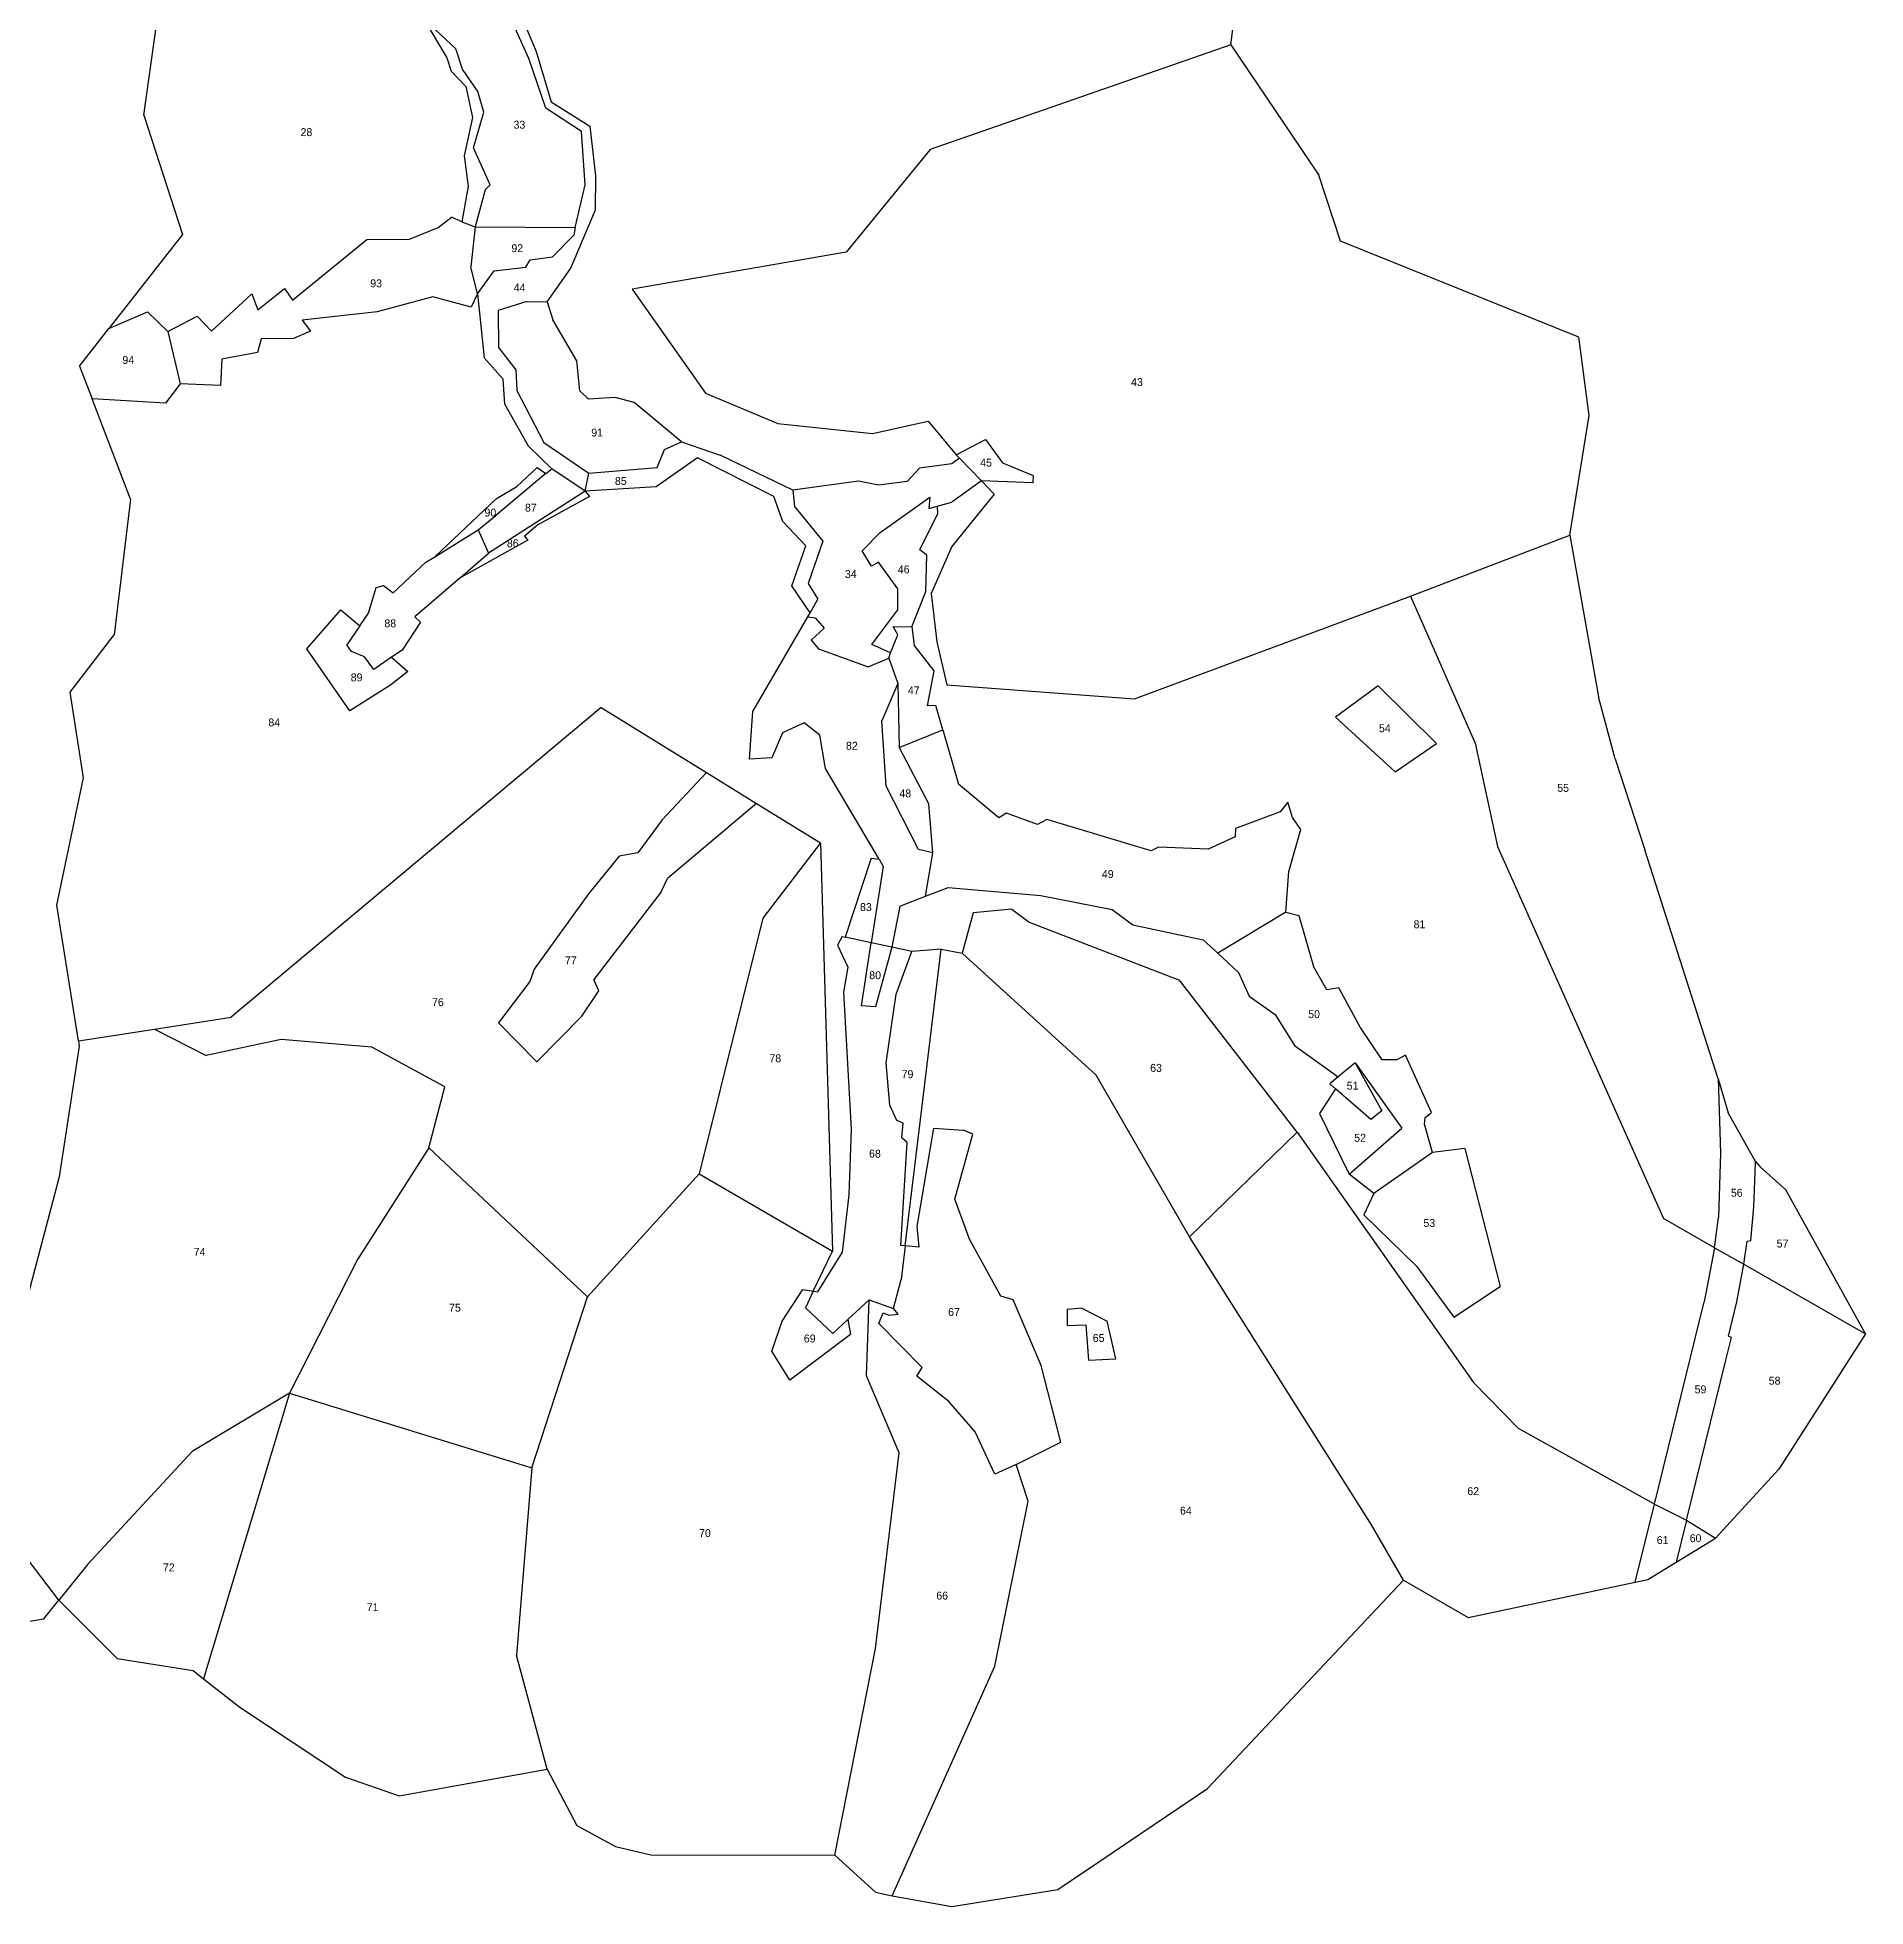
# Model space of a CAD drawing. Header units: metres. Extents: x 215851 to 218449, y 2702083 to 2704249.
# Drawn here: x 217871 to 218449, y 2702083 to 2702674 of the extents above; entities that cross this region are included whole.
import ezdxf
from ezdxf.enums import TextEntityAlignment as Align

# ---------------------------------------------------------------- set-up
doc = ezdxf.new("R2010")
doc.units = ezdxf.units.M

msp = doc.modelspace()

# ---------------------------------------------------------------- linework, layer by layer
at = {"layer": 'LIN'}
for p, q in [((218247.85, 2702671.33), (218251.29, 2702697.94)), ((218020.83, 2702687.23), (218028.37, 2702669.24)), ((217904.29, 2702649.09), (217909.24, 2702684.41)), ((218026.04, 2702667.02), (218018.17, 2702684.32)), ((217994.79, 2702676.07), (218000.12, 2702667.18)), ((218002.89, 2702670.04), (217996.5, 2702676.05)), ((218000.12, 2702667.18), (218001.44, 2702663.01)), ((218005.05, 2702663.68), (218002.89, 2702670.04)), ((218028.37, 2702669.24), (218033.1, 2702653.35)), ((218247.85, 2702671.33), (218152.88, 2702638.31)), ((218247.85, 2702671.33), (218275.66, 2702630.19)), ((218001.44, 2702663.01), (218006.1, 2702658.14)), ((218009.85, 2702656.55), (218005.05, 2702663.68)), ((218031.37, 2702651.34), (218026.04, 2702667.02)), ((218006.1, 2702658.14), (218008.21, 2702648.39)), ((218011.76, 2702650.05), (218009.85, 2702656.55)), ((218008.54, 2702638.8), (218011.76, 2702650.05)), ((218042.62, 2702643.99), (218031.37, 2702651.34)), ((218033.1, 2702653.35), (218045.34, 2702645.63)), ((217904.29, 2702649.09), (217916.55, 2702611.4)), ((218008.21, 2702648.39), (218005.58, 2702636.23)), ((218043.82, 2702627.11), (218042.62, 2702643.99)), ((218045.34, 2702645.63), (218047.1, 2702629.93)), ((218013.83, 2702627.12), (218008.54, 2702638.8)), ((218152.88, 2702638.31), (218126.26, 2702605.88)), ((218005.58, 2702636.23), (218006.87, 2702626.64)), ((218006.87, 2702626.64), (218004.81, 2702615.43)), ((218012.21, 2702625.5), (218013.83, 2702627.12)), ((218040.65, 2702613.57), (218043.82, 2702627.11)), ((218047.1, 2702629.93), (218046.97, 2702619.1)), ((218282.51, 2702609.28), (218275.66, 2702630.19)), ((218012.21, 2702625.5), (218009.07, 2702613.84)), ((217997.33, 2702613.6), (218001.62, 2702616.93)), ((218004.81, 2702615.43), (218001.62, 2702616.93)), ((218004.81, 2702615.43), (218009.07, 2702613.84)), ((218046.97, 2702619.1), (218039.09, 2702600.44)), ((217916.55, 2702611.4), (217893.28, 2702581.68)), ((217951.3, 2702590.63), (217974.83, 2702609.83)), ((217974.83, 2702609.83), (217988.31, 2702609.97)), ((217988.31, 2702609.97), (217997.33, 2702613.6)), ((218009.07, 2702613.84), (218007.7, 2702601.23)), ((218009.07, 2702613.84), (218040.65, 2702613.57)), ((218033.53, 2702604.37), (218040.2, 2702611.22)), ((218040.65, 2702613.57), (218040.2, 2702611.22)), ((218357.86, 2702578.97), (218282.51, 2702609.28)), ((218025.04, 2702601.13), (218026.48, 2702603.41)), ((218026.48, 2702603.41), (218033.53, 2702604.37)), ((218126.26, 2702605.88), (218058.7, 2702594.1)), ((218009.77, 2702592.62), (218007.7, 2702601.23)), ((218009.77, 2702592.62), (218015.05, 2702599.92)), ((218015.05, 2702599.92), (218025.04, 2702601.13)), ((218031.76, 2702590.17), (218039.09, 2702600.44)), ((217925.74, 2702580.82), (217938.46, 2702592.63)), ((217938.46, 2702592.63), (217940.39, 2702587.59)), ((217940.39, 2702587.59), (217948.74, 2702594.4)), ((217948.74, 2702594.4), (217951.3, 2702590.63)), ((217995.72, 2702591.72), (217978.11, 2702586.96)), ((218007.8, 2702588.44), (217995.72, 2702591.72)), ((218009.77, 2702592.62), (218007.8, 2702588.44)), ((218009.77, 2702592.62), (218011.91, 2702572.46)), ((218058.7, 2702594.1), (218081.89, 2702561.32)), ((217893.28, 2702581.68), (217905.46, 2702586.95)), ((217905.46, 2702586.95), (217911.89, 2702580.79)), ((217911.89, 2702580.79), (217921.15, 2702585.63)), ((217921.15, 2702585.63), (217925.74, 2702580.82)), ((217978.11, 2702586.96), (217954.36, 2702584.34)), ((218025.42, 2702590.23), (218016.35, 2702587.35)), ((218016.35, 2702587.35), (218016.42, 2702575.69)), ((218025.42, 2702590.23), (218031.76, 2702590.17)), ((218031.76, 2702590.17), (218033.55, 2702584.4)), ((217884.02, 2702569.85), (217893.28, 2702581.68)), ((217911.89, 2702580.79), (217915.79, 2702564.19)), ((217951.68, 2702578.54), (217941.44, 2702578.42)), ((217957, 2702580.84), (217951.68, 2702578.54)), ((217954.36, 2702584.34), (217957, 2702580.84)), ((218041.16, 2702571.45), (218033.55, 2702584.4)), ((218361.11, 2702554.18), (218357.86, 2702578.97)), ((217940.27, 2702574.13), (217928.94, 2702571.99)), ((217941.44, 2702578.42), (217940.27, 2702574.13)), ((218016.42, 2702575.69), (218021.93, 2702568.69)), ((217884.02, 2702569.85), (217887.98, 2702559.52)), ((217928.94, 2702571.99), (217928.6, 2702563.71)), ((218017.92, 2702565.71), (218011.91, 2702572.46)), ((218021.93, 2702568.69), (218022.19, 2702562.12)), ((218042.1, 2702562), (218041.16, 2702571.45)), ((217915.79, 2702564.19), (217911.19, 2702558.17)), ((217928.6, 2702563.71), (217915.79, 2702564.19)), ((218018.4, 2702557.78), (218017.92, 2702565.71)), ((218022.19, 2702562.12), (218030.77, 2702545.64)), ((218044.84, 2702559.37), (218042.1, 2702562)), ((218081.89, 2702561.32), (218104.76, 2702551.73)), ((217911.19, 2702558.17), (217887.98, 2702559.52)), ((217900.15, 2702527.77), (217887.98, 2702559.52)), ((218025.87, 2702544.58), (218018.4, 2702557.78)), ((218053.3, 2702559.91), (218044.84, 2702559.37)), ((218059.32, 2702558.36), (218053.3, 2702559.91)), ((218074.29, 2702545.88), (218059.32, 2702558.36)), ((218104.76, 2702551.73), (218134.62, 2702548.49)), ((218134.62, 2702548.49), (218152.25, 2702552.42)), ((218152.25, 2702552.42), (218161.06, 2702541.84)), ((218355.08, 2702516.42), (218361.11, 2702554.18)), ((218033.31, 2702537.42), (218025.87, 2702544.58)), ((218030.77, 2702545.64), (218044.97, 2702536.03)), ((218066.61, 2702537.81), (218068.84, 2702543.43)), ((218068.84, 2702543.43), (218074.29, 2702545.88)), ((218074.29, 2702545.88), (218086.49, 2702541.68)), ((218161.06, 2702541.84), (218170.36, 2702546.68)), ((218170.36, 2702546.68), (218175.72, 2702539.23)), ((218022.23, 2702531.74), (218028.69, 2702537.75)), ((218028.69, 2702537.75), (218031.42, 2702535.85)), ((218031.42, 2702535.85), (218033.31, 2702537.42)), ((218043.82, 2702530.36), (218033.31, 2702537.42)), ((218044.97, 2702536.03), (218066.61, 2702537.81)), ((218079.35, 2702540.88), (218066.26, 2702531.72)), ((218103.46, 2702528.67), (218079.35, 2702540.88)), ((218109.46, 2702530.66), (218086.49, 2702541.68)), ((218149.48, 2702537.54), (218145.62, 2702533.41)), ((218159.67, 2702538.97), (218149.48, 2702537.54)), ((218162.15, 2702540.72), (218159.67, 2702538.97)), ((218161.06, 2702541.84), (218162.15, 2702540.72)), ((218169.05, 2702533.56), (218162.15, 2702540.72)), ((218175.72, 2702539.23), (218185.37, 2702535.25)), ((218031.42, 2702535.85), (218015.56, 2702522.61)), ((218015.84, 2702527.98), (218022.23, 2702531.74)), ((218043.82, 2702530.36), (218044.97, 2702536.03)), ((218066.26, 2702531.72), (218043.82, 2702530.36)), ((218130.21, 2702533.49), (218109.46, 2702530.66)), ((218136.53, 2702532.17), (218130.21, 2702533.49)), ((218145.62, 2702533.41), (218136.53, 2702532.17)), ((218169.05, 2702533.56), (218159.73, 2702526.88)), ((218185.31, 2702532.95), (218169.05, 2702533.56)), ((218169.05, 2702533.56), (218173.05, 2702529.4)), ((218185.37, 2702535.25), (218185.31, 2702532.95)), ((217900.15, 2702527.77), (217894.97, 2702484.88)), ((217996.27, 2702509.59), (218015.84, 2702527.98)), ((218043.82, 2702530.36), (218013.29, 2702510.69)), ((218045.23, 2702528.63), (218028.86, 2702519.72)), ((218043.82, 2702530.36), (218045.23, 2702528.63)), ((218106.29, 2702520.78), (218103.46, 2702528.67)), ((218109.46, 2702530.66), (218110.01, 2702525.48)), ((218110.01, 2702525.48), (218118.92, 2702514.51)), ((218137.05, 2702517.25), (218152.75, 2702528.46)), ((218152.75, 2702528.46), (218152.48, 2702524.81)), ((218152.48, 2702524.81), (218155.12, 2702525.57)), ((218155.12, 2702525.57), (218159.73, 2702526.88)), ((218155.12, 2702525.57), (218155.19, 2702523.06)), ((218173.05, 2702529.4), (218159.69, 2702512.86)), ((218010.01, 2702518.15), (218015.56, 2702522.61)), ((218028.86, 2702519.72), (218024.64, 2702516.1)), ((218113.52, 2702513.09), (218106.29, 2702520.78)), ((218149.6, 2702511.78), (218155.19, 2702523.06)), ((217996.27, 2702509.59), (218010.01, 2702518.15)), ((218025.66, 2702514.82), (218004.35, 2702502.97)), ((218010.01, 2702518.15), (218013.29, 2702510.69)), ((218024.64, 2702516.1), (218025.66, 2702514.82)), ((218118.92, 2702514.51), (218114.27, 2702501.13)), ((218131.32, 2702511.5), (218137.05, 2702517.25)), ((218304.67, 2702497.09), (218355.08, 2702516.42)), ((218355.08, 2702516.42), (218364.07, 2702465.3)), ((217983.13, 2702498.23), (217993.41, 2702507.89)), ((217993.41, 2702507.89), (217996.27, 2702509.59)), ((218004.35, 2702502.97), (218013.29, 2702510.69)), ((218109.09, 2702500.4), (218113.52, 2702513.09)), ((218134.32, 2702506.64), (218131.32, 2702511.5)), ((218136.48, 2702507.88), (218134.32, 2702506.64)), ((218142.66, 2702499.44), (218136.48, 2702507.88)), ((218151.82, 2702510.1), (218149.6, 2702511.78)), ((218151.47, 2702498.66), (218151.82, 2702510.1)), ((218159.69, 2702512.86), (218153.14, 2702498)), ((218004.35, 2702502.97), (217990.02, 2702490.6)), ((217975.35, 2702491.73), (217977.72, 2702499.89)), ((217977.72, 2702499.89), (217980.1, 2702500.51)), ((217980.1, 2702500.51), (217983.13, 2702498.23)), ((218114.89, 2702491.85), (218109.09, 2702500.4)), ((218114.27, 2702501.13), (218117.31, 2702496.15)), ((218114.89, 2702491.85), (218117.31, 2702496.15)), ((218142.59, 2702492.85), (218142.66, 2702499.44)), ((218147.04, 2702487.46), (218151.47, 2702498.66)), ((218153.14, 2702498), (218154.98, 2702482.75)), ((218217.47, 2702464.73), (218304.67, 2702497.09)), ((218304.67, 2702497.09), (218325.15, 2702450.71)), ((217955.89, 2702480.53), (217966.59, 2702492.84)), ((217966.59, 2702492.84), (217972.58, 2702487.73)), ((217972.58, 2702487.73), (217975.35, 2702491.73)), ((217990.02, 2702490.6), (217991.81, 2702488.89)), ((218096.79, 2702460.68), (218114.16, 2702490.58)), ((218114.16, 2702490.58), (218114.89, 2702491.85)), ((218114.16, 2702490.58), (218116.49, 2702490.31)), ((218116.49, 2702490.31), (218119.36, 2702487.08)), ((218134.37, 2702481.84), (218142.59, 2702492.85)), ((217881.01, 2702466.85), (217894.97, 2702484.88)), ((217972.58, 2702487.73), (217968.45, 2702481.77)), ((217991.81, 2702488.89), (217985.98, 2702480.08)), ((218119.36, 2702487.08), (218115.24, 2702483.22)), ((218140.33, 2702479.24), (218142.64, 2702484.9)), ((218142.64, 2702484.9), (218141.16, 2702487.52)), ((218141.16, 2702487.52), (218147.04, 2702487.46)), ((218147.04, 2702487.46), (218147.77, 2702481.62)), ((217969.47, 2702460.95), (217955.89, 2702480.53)), ((217970.01, 2702479.64), (217968.45, 2702481.77)), ((217974.12, 2702478.01), (217970.01, 2702479.64)), ((217985.98, 2702480.08), (217982.65, 2702477.83)), ((218115.24, 2702483.22), (218117.55, 2702480.52)), ((218117.55, 2702480.52), (218133.3, 2702474.84)), ((218140.33, 2702479.24), (218134.37, 2702481.84)), ((218139.83, 2702477.55), (218140.33, 2702479.24)), ((218154.14, 2702473.52), (218147.77, 2702481.62)), ((218154.98, 2702482.75), (218158.11, 2702469.15)), ((217977.04, 2702473.94), (217974.12, 2702478.01)), ((217982.65, 2702477.83), (217977.04, 2702473.94)), ((217987.76, 2702473.36), (217982.29, 2702468.98)), ((217982.65, 2702477.83), (217987.76, 2702473.36)), ((218133.3, 2702474.84), (218139.83, 2702477.55)), ((218139.83, 2702477.55), (218142.6, 2702469.56)), ((218151.98, 2702462.5), (218154.14, 2702473.52)), ((217885.28, 2702439.69), (217881.01, 2702466.85)), ((217982.29, 2702468.98), (217969.47, 2702460.95)), ((218142.6, 2702469.56), (218137.58, 2702457.71)), ((218142.6, 2702469.56), (218143.04, 2702449.37)), ((218158.11, 2702469.15), (218217.47, 2702464.73)), ((218294.46, 2702468.76), (218280.99, 2702458.89)), ((218294.46, 2702468.76), (218312.89, 2702450.61)), ((218048.82, 2702461.97), (217931.9, 2702364.17)), ((218048.82, 2702461.97), (218082.18, 2702441.43)), ((218095.72, 2702445.61), (218096.79, 2702460.68)), ((218154.68, 2702462.58), (218151.98, 2702462.5)), ((218156.88, 2702454.94), (218154.68, 2702462.58)), ((218369.35, 2702445.77), (218364.07, 2702465.3)), ((218113.03, 2702457.12), (218106.18, 2702453.94)), ((218117.96, 2702453.23), (218113.03, 2702457.12)), ((218138.98, 2702437.13), (218137.58, 2702457.71)), ((218143.04, 2702449.37), (218156.88, 2702454.94)), ((218156.88, 2702454.94), (218161.85, 2702437.71)), ((218280.99, 2702458.89), (218299.8, 2702441.59)), ((218106.18, 2702453.94), (218102.84, 2702446.03)), ((218119.74, 2702442.68), (218117.96, 2702453.23)), ((218143.04, 2702449.37), (218152.41, 2702431.44)), ((218299.8, 2702441.59), (218312.89, 2702450.61)), ((218325.15, 2702450.71), (218332.16, 2702418.06)), ((218102.84, 2702446.03), (218095.72, 2702445.61)), ((218369.35, 2702445.77), (218378.74, 2702416.96)), ((217876.78, 2702399.48), (217885.28, 2702439.69)), ((218082.18, 2702441.43), (218068.17, 2702426.44)), ((218082.18, 2702441.43), (218098.01, 2702431.68)), ((218136.7, 2702414.02), (218119.74, 2702442.68)), ((218149.12, 2702417.05), (218138.98, 2702437.13)), ((218174.51, 2702427.12), (218161.85, 2702437.71)), ((218098.01, 2702431.68), (218069.86, 2702407.89)), ((218098.01, 2702431.68), (218118.24, 2702419.23)), ((218153.68, 2702416.08), (218152.41, 2702431.44)), ((218265.87, 2702432.01), (218263.52, 2702429.03)), ((218267.39, 2702427.22), (218265.87, 2702432.01)), ((218068.17, 2702426.44), (218060.46, 2702416)), ((218176.95, 2702428.63), (218174.51, 2702427.12)), ((218186.82, 2702425.03), (218176.95, 2702428.63)), ((218189.72, 2702426.57), (218186.82, 2702425.03)), ((218222.67, 2702416.67), (218189.72, 2702426.57)), ((218263.52, 2702429.03), (218249.35, 2702423.74)), ((218269.97, 2702423.4), (218267.39, 2702427.22)), ((218118.24, 2702419.23), (218100, 2702395.45)), ((218118.24, 2702419.23), (218121.95, 2702290.15)), ((218249.21, 2702421.15), (218240.73, 2702417.17)), ((218249.35, 2702423.74), (218249.21, 2702421.15)), ((218266.17, 2702410.1), (218269.97, 2702423.4)), ((218054.57, 2702414.97), (218044.89, 2702403.09)), ((218060.46, 2702416), (218054.57, 2702414.97)), ((218134.22, 2702414.37), (218126.03, 2702389.45)), ((218134.22, 2702414.37), (218136.7, 2702414.02)), ((218136.7, 2702414.02), (218138.03, 2702411.77)), ((218153.68, 2702416.08), (218149.12, 2702417.05)), ((218151.43, 2702402.36), (218153.68, 2702416.08)), ((218225, 2702417.82), (218222.67, 2702416.67)), ((218240.73, 2702417.17), (218225, 2702417.82)), ((218332.16, 2702418.06), (218384.68, 2702300.46)), ((218401.95, 2702344.59), (218378.74, 2702416.96)), ((218067.79, 2702403.72), (218069.86, 2702407.89)), ((218138.03, 2702411.77), (218134.25, 2702387.65)), ((218265.28, 2702397.32), (218266.17, 2702410.1)), ((218044.89, 2702403.09), (218027.73, 2702379.28)), ((218067.79, 2702403.72), (218046.51, 2702376.04)), ((218143.27, 2702399.2), (218151.43, 2702402.36)), ((218151.43, 2702402.36), (218158.56, 2702405.12)), ((218158.56, 2702405.12), (218187.88, 2702402.55)), ((218187.88, 2702402.55), (218210.36, 2702398.17)), ((217883.64, 2702356.6), (217876.78, 2702399.48)), ((218100, 2702395.45), (218079.87, 2702314.67)), ((218143.27, 2702399.2), (218140.74, 2702386.22)), ((218166.41, 2702397.13), (218163, 2702384.35)), ((218178.69, 2702398.28), (218166.41, 2702397.13)), ((218178.69, 2702398.28), (218184.17, 2702394.1)), ((218210.36, 2702398.17), (218216.88, 2702393.29)), ((218265.28, 2702397.32), (218243.74, 2702384.31)), ((218265.28, 2702397.32), (218269.33, 2702396.29)), ((218269.33, 2702396.29), (218274.06, 2702380.09)), ((218125.04, 2702389.66), (218123.53, 2702386.86)), ((218125.04, 2702389.66), (218126.03, 2702389.45)), ((218184.17, 2702394.1), (218231.71, 2702375.83)), ((218216.88, 2702393.29), (218239.1, 2702388.6)), ((218123.53, 2702386.86), (218126.79, 2702379.91)), ((218134.25, 2702387.65), (218126.03, 2702389.45)), ((218131.12, 2702367.74), (218134.25, 2702387.65)), ((218140.74, 2702386.22), (218134.25, 2702387.65)), ((218140.74, 2702386.22), (218135.55, 2702367.43)), ((218147.03, 2702384.84), (218140.74, 2702386.22)), ((218142.07, 2702371.39), (218147.03, 2702384.84)), ((218144.96, 2702291.89), (218156.34, 2702385.58)), ((218156.34, 2702385.58), (218147.03, 2702384.84)), ((218156.34, 2702385.58), (218163, 2702384.35)), ((218205.33, 2702345.83), (218163, 2702384.35)), ((218243.74, 2702384.31), (218239.1, 2702388.6)), ((218243.74, 2702384.31), (218250.31, 2702378.24)), ((218027.73, 2702379.28), (218026.29, 2702375.4)), ((218126.79, 2702379.91), (218125.5, 2702372.03)), ((218250.31, 2702378.24), (218253.72, 2702370.8)), ((218278.27, 2702372.81), (218274.06, 2702380.09)), ((218026.29, 2702375.4), (218016.45, 2702362.37)), ((218042.79, 2702364.47), (218048.13, 2702372.44)), ((218048.13, 2702372.44), (218046.51, 2702376.04)), ((218125.5, 2702372.03), (218127.84, 2702328.77)), ((218268.89, 2702327.75), (218231.71, 2702375.83)), ((218282.01, 2702373.34), (218278.27, 2702372.81)), ((218288.79, 2702360.98), (218282.01, 2702373.34)), ((218135.55, 2702367.43), (218131.12, 2702367.74)), ((218138.93, 2702349.73), (218142.07, 2702371.39)), ((218253.72, 2702370.8), (218261.86, 2702364.96)), ((217883.64, 2702356.6), (217907.71, 2702360.38)), ((217907.71, 2702360.38), (217931.9, 2702364.17)), ((217907.71, 2702360.38), (217924.04, 2702352.05)), ((218016.45, 2702362.37), (218028.51, 2702350)), ((218028.51, 2702350), (218042.79, 2702364.47)), ((218261.86, 2702364.96), (218267.97, 2702355.16)), ((218295.74, 2702350.62), (218288.79, 2702360.98)), ((217883.89, 2702355.01), (217877.53, 2702313.69)), ((217883.64, 2702356.6), (217883.89, 2702355.01)), ((217947.73, 2702357.09), (217924.04, 2702352.05)), ((217976.42, 2702354.66), (217947.73, 2702357.09)), ((217999.51, 2702342.08), (217976.42, 2702354.66)), ((218267.97, 2702355.16), (218281.8, 2702345.29)), ((218140.16, 2702336.35), (218138.93, 2702349.73)), ((218287.14, 2702349.74), (218281.8, 2702345.29)), ((218287.14, 2702349.74), (218295.59, 2702334.49)), ((218287.14, 2702349.74), (218301.95, 2702329.03)), ((218300.33, 2702350.68), (218295.74, 2702350.62)), ((218303.04, 2702352.08), (218300.33, 2702350.68)), ((218311.31, 2702333.98), (218303.04, 2702352.08)), ((218234.87, 2702294.69), (218205.33, 2702345.83)), ((218281.8, 2702345.29), (218279.13, 2702343.07)), ((218280.92, 2702341.51), (218279.13, 2702343.07)), ((218401.95, 2702344.59), (218402.69, 2702321.28)), ((218401.95, 2702344.59), (218405.08, 2702333.86)), ((217994.4, 2702322.88), (217999.51, 2702342.08)), ((218280.92, 2702341.51), (218275.91, 2702333.64)), ((218292.16, 2702331.74), (218280.92, 2702341.51)), ((218142.28, 2702331.45), (218140.16, 2702336.35)), ((218144.3, 2702330.66), (218142.28, 2702331.45)), ((218143.95, 2702326.02), (218144.3, 2702330.66)), ((218275.91, 2702333.64), (218285.28, 2702314.51)), ((218295.59, 2702334.49), (218292.16, 2702331.74)), ((218309.05, 2702330.27), (218309.29, 2702332.42)), ((218309.29, 2702332.42), (218311.31, 2702333.98)), ((218413.67, 2702318.49), (218405.08, 2702333.86)), ((218127.84, 2702328.77), (218127.19, 2702307.96)), ((218145.61, 2702324.55), (218143.95, 2702326.02)), ((218153.88, 2702329.06), (218148.61, 2702297.97)), ((218153.88, 2702329.06), (218163.37, 2702328.43)), ((218160.65, 2702306.63), (218166.37, 2702327.19)), ((218166.37, 2702327.19), (218163.37, 2702328.43)), ((218234.87, 2702294.69), (218268.89, 2702327.75)), ((218268.89, 2702327.75), (218324.57, 2702248.69)), ((218285.28, 2702314.51), (218301.95, 2702329.03)), ((218311.61, 2702321.34), (218309.05, 2702330.27)), ((217994.4, 2702322.88), (217971.88, 2702287.55)), ((217994.4, 2702322.88), (218044.56, 2702275.73)), ((218143.58, 2702292.02), (218145.61, 2702324.55)), ((218311.61, 2702321.34), (218293.06, 2702308.36)), ((218321.82, 2702322.58), (218311.61, 2702321.34)), ((218321.82, 2702322.58), (218333, 2702279.06)), ((218402.69, 2702321.28), (218402, 2702300.8)), ((217877.53, 2702313.69), (217864.33, 2702263.38)), ((218044.56, 2702275.73), (218079.87, 2702314.67)), ((218079.87, 2702314.67), (218121.95, 2702290.15)), ((218293.06, 2702308.36), (218285.28, 2702314.51)), ((218413.22, 2702304.24), (218413.62, 2702315.06)), ((218413.62, 2702315.06), (218413.67, 2702318.49)), ((218413.67, 2702318.49), (218415.21, 2702316.8)), ((218423.25, 2702309.58), (218415.21, 2702316.8)), ((218127.19, 2702307.96), (218125.07, 2702289.85)), ((218293.06, 2702308.36), (218289.93, 2702301.62)), ((218448.52, 2702264.1), (218423.25, 2702309.58)), ((218165.32, 2702294.01), (218160.65, 2702306.63)), ((218289.93, 2702301.62), (218306.7, 2702285.35)), ((218412.23, 2702293.52), (218413.22, 2702304.24)), ((218148.61, 2702297.97), (218149.25, 2702291.48)), ((218400.8, 2702291.28), (218384.68, 2702300.46)), ((218400.8, 2702291.28), (218402, 2702300.8)), ((218115.93, 2702277.55), (218121.95, 2702290.15)), ((218125.07, 2702289.85), (218117.24, 2702277.32)), ((218144.96, 2702291.89), (218143.58, 2702292.02)), ((218144.96, 2702291.89), (218143.68, 2702281.22)), ((218149.25, 2702291.48), (218144.96, 2702291.89)), ((218175.22, 2702275.97), (218165.32, 2702294.01)), ((218292.38, 2702203.74), (218234.87, 2702294.69)), ((218400.8, 2702291.28), (218397.54, 2702274.17)), ((218400.8, 2702291.28), (218409.98, 2702286.05)), ((218409.98, 2702286.05), (218411.13, 2702293.31)), ((218411.13, 2702293.31), (218412.23, 2702293.52)), ((217971.88, 2702287.55), (217950.38, 2702245.32)), ((218306.7, 2702285.35), (218318.39, 2702269.34)), ((218407.84, 2702274.15), (218409.98, 2702286.05)), ((218409.98, 2702286.05), (218448.52, 2702264.1)), ((218106.13, 2702268.07), (218112.6, 2702278.12)), ((218112.6, 2702278.12), (218115.93, 2702277.55)), ((218115.93, 2702277.55), (218113.43, 2702272.32)), ((218115.93, 2702277.55), (218117.24, 2702277.32)), ((218141.31, 2702272.12), (218143.68, 2702281.22)), ((218318.39, 2702269.34), (218333, 2702279.06)), ((218026.94, 2702221.73), (218044.56, 2702275.73)), ((218122.05, 2702264.19), (218113.43, 2702272.32)), ((218133.56, 2702274.78), (218126.87, 2702268.62)), ((218132.74, 2702250.81), (218133.56, 2702274.78)), ((218133.56, 2702274.78), (218141.31, 2702272.12)), ((218142.79, 2702270.3), (218141.31, 2702272.12)), ((218179.1, 2702274.86), (218175.22, 2702275.97)), ((218187.96, 2702254.08), (218179.1, 2702274.86)), ((218196.19, 2702271.79), (218196.15, 2702266.75)), ((218200.83, 2702272.17), (218196.19, 2702271.79)), ((218200.83, 2702272.17), (218208.8, 2702268.12)), ((218381.8, 2702210.26), (218397.54, 2702274.17)), ((218405.16, 2702263.29), (218407.84, 2702274.15)), ((218102.85, 2702258.63), (218106.13, 2702268.07)), ((218126.87, 2702268.62), (218122.05, 2702264.19)), ((218126.87, 2702268.62), (218127.7, 2702263.9)), ((218136.62, 2702267.34), (218138.03, 2702270.67)), ((218150.35, 2702253.43), (218136.62, 2702267.34)), ((218138.03, 2702270.67), (218139.75, 2702269.95)), ((218139.75, 2702269.95), (218142.79, 2702270.3)), ((218196.15, 2702266.75), (218202.08, 2702266.9)), ((218202.08, 2702266.9), (218202.93, 2702255.72)), ((218211.55, 2702256.2), (218208.8, 2702268.12)), ((218127.7, 2702263.9), (218108.52, 2702249.38)), ((218404.12, 2702254.89), (218406.1, 2702262.91)), ((218406.1, 2702262.91), (218405.16, 2702263.29)), ((218448.52, 2702264.1), (218421.05, 2702221.28)), ((218108.52, 2702249.38), (218102.85, 2702258.63)), ((218194.11, 2702229.89), (218187.96, 2702254.08)), ((218202.93, 2702255.72), (218211.55, 2702256.2)), ((218391.87, 2702205.17), (218404.12, 2702254.89)), ((218143.1, 2702226.44), (218132.74, 2702250.81)), ((218148.64, 2702250.7), (218150.35, 2702253.43)), ((218158.77, 2702242.71), (218148.64, 2702250.7)), ((218338.84, 2702234.16), (218324.57, 2702248.69)), ((217950.38, 2702245.32), (217919.65, 2702226.87)), ((217950.38, 2702245.32), (217923.2, 2702155.1)), ((217950.38, 2702245.32), (218026.94, 2702221.73)), ((218167.05, 2702233.1), (218158.77, 2702242.71)), ((218173.25, 2702219.73), (218167.05, 2702233.1)), ((218381.8, 2702210.26), (218338.84, 2702234.16)), ((217886.64, 2702191.27), (217919.65, 2702226.87)), ((218135.61, 2702164.67), (218143.1, 2702226.44)), ((218180.07, 2702222.75), (218194.11, 2702229.89)), ((218026.94, 2702221.73), (218022.16, 2702162.58)), ((218180.07, 2702222.75), (218173.25, 2702219.73)), ((218183.81, 2702211.22), (218180.07, 2702222.75)), ((218401.05, 2702199.54), (218421.05, 2702221.28)), ((218173.33, 2702159.04), (218183.81, 2702211.22)), ((218375.7, 2702185.61), (218381.8, 2702210.26)), ((218381.8, 2702210.26), (218391.87, 2702205.17)), ((217877.49, 2702179.9), (217858.99, 2702204.1)), ((218302.44, 2702186.19), (218292.38, 2702203.74)), ((218391.87, 2702205.17), (218388.59, 2702191.92)), ((218391.87, 2702205.17), (218401.05, 2702199.54)), ((218388.59, 2702191.92), (218401.05, 2702199.54)), ((217886.64, 2702191.27), (217877.49, 2702179.9)), ((218379.65, 2702186.44), (218388.59, 2702191.92)), ((218240.54, 2702120.41), (218302.44, 2702186.19)), ((218302.44, 2702186.19), (218322.9, 2702174.42)), ((218322.9, 2702174.42), (218375.7, 2702185.61)), ((218375.7, 2702185.61), (218379.65, 2702186.44)), ((217872.77, 2702174.04), (217877.49, 2702179.9)), ((217895.9, 2702161.46), (217877.49, 2702179.9)), ((217860.44, 2702172.02), (217872.77, 2702174.04)), ((217895.9, 2702161.46), (217919.89, 2702157.69)), ((218031.76, 2702126.5), (218022.16, 2702162.58)), ((218122.77, 2702099.39), (218135.61, 2702164.67)), ((217919.89, 2702157.69), (217923.2, 2702155.1)), ((217923.2, 2702155.1), (217934.7, 2702146.09)), ((218140.8, 2702086.47), (218173.33, 2702159.04)), ((217934.7, 2702146.09), (217968.04, 2702124.03)), ((217968.04, 2702124.03), (217985, 2702118.07)), ((217985, 2702118.07), (218031.76, 2702126.5)), ((218031.76, 2702126.5), (218041.21, 2702108.75)), ((218193.23, 2702088.54), (218240.54, 2702120.41)), ((218041.21, 2702108.75), (218053.43, 2702102.1)), ((218053.43, 2702102.1), (218064.54, 2702099.42)), ((218064.54, 2702099.42), (218122.77, 2702099.39)), ((218122.77, 2702099.39), (218135.61, 2702087.62)), ((218159.75, 2702083.1), (218193.23, 2702088.54)), ((218135.61, 2702087.62), (218140.8, 2702086.47)), ((218140.8, 2702086.47), (218159.75, 2702083.1))]:
    msp.add_line(p, q, dxfattribs=at)

# ---------------------------------------------------------------- texts
at = {"layer": 'PAR'}
for s, p in [('28', (217955.72, 2702643.75)), ('33', (218023.04, 2702646.1)), ('92', (218022.36, 2702607.09)), ('93', (217977.75, 2702595.98)), ('44', (218023.08, 2702594.66)), ('94', (217899.41, 2702571.76)), ('43', (218218.22, 2702564.79)), ('91', (218047.6, 2702548.84)), ('45', (218170.53, 2702539.32)), ('85', (218055.09, 2702533.54)), ('87', (218026.65, 2702525.11)), ('90', (218013.85, 2702523.56)), ('86', (218020.92, 2702513.85)), ('34', (218127.77, 2702504.15)), ('46', (218144.48, 2702505.6)), ('88', (217982.21, 2702488.56)), ('89', (217971.57, 2702471.48)), ('47', (218147.68, 2702467.39)), ('84', (217945.54, 2702457.24)), ('54', (218296.56, 2702455.39)), ('82', (218128.12, 2702449.88)), ('55', (218352.91, 2702436.55)), ('48', (218144.99, 2702434.82)), ('49', (218209, 2702409.35)), ('83', (218132.55, 2702398.9)), ('81', (218307.51, 2702393.47)), ('77', (218039.28, 2702382.06)), ('80', (218135.47, 2702377.38)), ('76', (217997.27, 2702368.85)), ('50', (218274.2, 2702365.08)), ('78', (218103.9, 2702351.14)), ('63', (218224.26, 2702348.11)), ('79', (218145.7, 2702346.1)), ('51', (218286.38, 2702342.45)), ('52', (218288.73, 2702326.01)), ('68', (218135.4, 2702321.01)), ('56', (218407.8, 2702308.64)), ('53', (218310.62, 2702299.1)), ('74', (217921.95, 2702289.98)), ('57', (218422.26, 2702292.58)), ('75', (218002.65, 2702272.31)), ('67', (218160.39, 2702270.96)), ('69', (218114.78, 2702262.61)), ('65', (218206.12, 2702262.77)), ('59', (218396.33, 2702246.53)), ('58', (218419.75, 2702249.26)), ('62', (218324.49, 2702214.36)), ('64', (218233.68, 2702208.22)), ('70', (218081.68, 2702201.12)), ('60', (218394.77, 2702199.49)), ('61', (218384.36, 2702198.91)), ('72', (217912.21, 2702190.28)), ('71', (217976.62, 2702177.7)), ('66', (218156.65, 2702181.36))]:
    msp.add_text(s, height=2.5, dxfattribs=at).set_placement(p, align=Align.MIDDLE)

doc.saveas('drawing.dxf')
